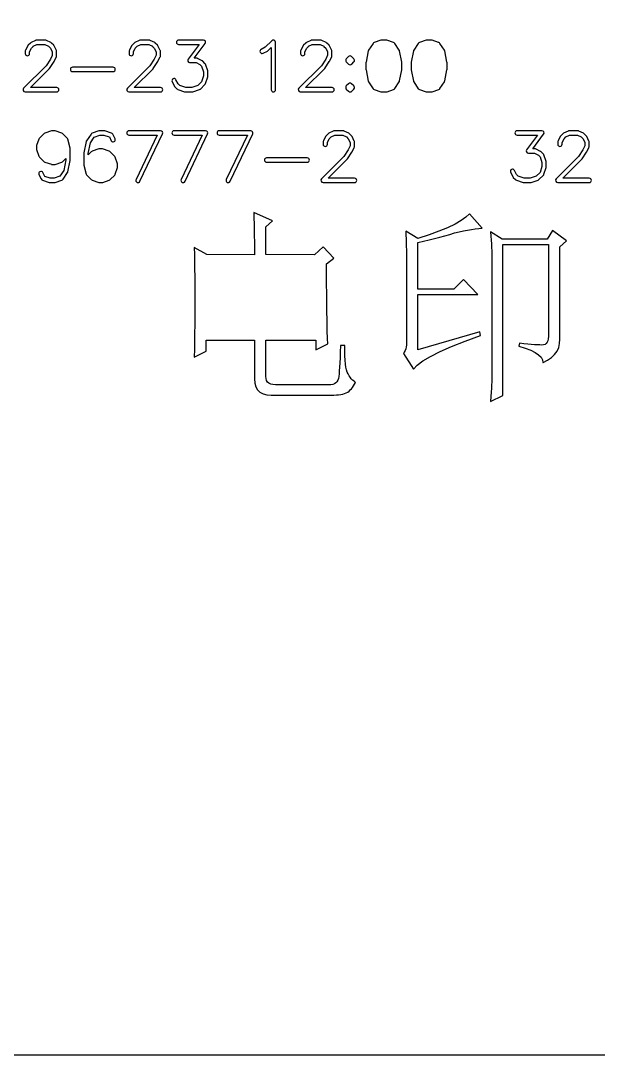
# Model space of a CAD drawing. Extents: x -190 to 190, y -140 to 140.
# Drawn here: x -22.4 to 17.6, y -140 to -68.4 of the extents above; entities that cross this region are included whole.
import ezdxf

# ---------------------------------------------------------------- set-up
doc = ezdxf.new("R2010")
doc.units = 0
doc.header["$MEASUREMENT"] = 0
doc.layers.get('0').update_dxf_attribs({"linetype": 'CONTINUOUS'})

msp = doc.modelspace()

# ---------------------------------------------------------------- linework, layer by layer
for points in [[(-189.999004, 135.00001, -0.414214), (-184.999004, 140), (-184.999004, 140), (185.000996, 140), (185.000996, 140, -0.414214), (190.000996, 135.00001), (190.000996, 135.00001), (190.000996, -135.00001), (190.000996, -135.00001, -0.414214), (185.000996, -140), (185.000996, -140), (-184.999004, -140), (-184.999004, -140, -0.414214), (-189.999004, -135.00001), (-189.999004, -135.00001), (-189.999004, 135.00001)], [(-20.584001, -69.797998, 0.116431), (-20.650999, -69.781997), (-20.650999, -69.781997), (-21.275999, -69.781997), (-21.275999, -69.781997, 0.116438), (-21.343, -69.797998), (-21.343, -69.797998), (-21.645, -69.95), (-21.645, -69.95), (-21.647, -69.950996), (-21.647, -69.950996, 0.095639), (-21.694001, -69.982998), (-21.694001, -69.982998), (-21.843999, -70.132002), (-21.843999, -70.132002), (-21.845, -70.133003), (-21.845, -70.133003, 0.09486), (-21.879001, -70.178003), (-21.879001, -70.178003), (-22.027998, -70.476001), (-22.027998, -70.476001), (-22.027998, -70.477002), (-22.027998, -70.477002, 0.141461), (-22.050999, -70.556997), (-22.050999, -70.556997), (-22.050999, -70.713999), (-22.050999, -70.713999, 1), (-21.750999, -70.713999), (-21.750999, -70.713999), (-21.750999, -70.592002), (-21.750999, -70.592002), (-21.75, -70.591001), (-21.75, -70.591001), (-21.621001, -70.332998), (-21.621001, -70.332998), (-21.62, -70.331997), (-21.62, -70.331997), (-21.499001, -70.211997), (-21.499001, -70.211997), (-21.497, -70.211001), (-21.497, -70.211001), (-21.241001, -70.082002), (-21.241001, -70.082002), (-20.686001, -70.082002), (-20.686001, -70.082002), (-20.429, -70.211001), (-20.429, -70.211001), (-20.427, -70.211997), (-20.427, -70.211997), (-20.305, -70.334004), (-20.305, -70.334004), (-20.177, -70.589995), (-20.177, -70.589995), (-20.175999, -70.591001), (-20.175999, -70.591001), (-20.175999, -70.835), (-20.175999, -70.835), (-20.308999, -71.101001), (-20.308999, -71.101001), (-20.308999, -71.102002), (-20.308999, -71.102002), (-20.610999, -71.553999), (-20.610999, -71.553999), (-20.610999, -71.555005), (-20.610999, -71.555005), (-22.163, -73.108003), (-22.163, -73.108003, 0.668179), (-22.057, -73.363999), (-22.057, -73.363999), (-19.87, -73.363999), (-19.87, -73.363999, 1), (-19.87, -73.063999), (-19.87, -73.063999), (-21.695, -73.063999), (-21.695, -73.063999), (-20.389, -71.756997), (-20.389, -71.756997), (-20.387999, -71.755996), (-20.387999, -71.755996, 0.047492), (-20.369999, -71.733994), (-20.369999, -71.733994), (-20.057001, -71.264995), (-20.057001, -71.264995), (-20.057001, -71.263999), (-20.057001, -71.263999, 0.029247), (-20.048, -71.248999), (-20.048, -71.248999), (-19.892, -70.937002), (-19.892, -70.937002, 0.116444), (-19.876, -70.869995), (-19.876, -70.869995), (-19.876, -70.556997), (-19.876, -70.556997, 0.116422), (-19.892, -70.490005), (-19.892, -70.490005), (-20.048, -70.178003), (-20.048, -70.178003, 0.080616), (-20.076, -70.138999), (-20.076, -70.138999), (-20.232, -69.982998), (-20.232, -69.982998, 0.08061), (-20.271, -69.955), (-20.271, -69.955), (-20.584001, -69.797998)], [(-13.396, -69.797998, 0.116434), (-13.462999, -69.781997), (-13.462999, -69.781997), (-14.088, -69.781997), (-14.088, -69.781997, 0.116434), (-14.155, -69.797998), (-14.155, -69.797998), (-14.457999, -69.95), (-14.457999, -69.95), (-14.46, -69.950996), (-14.46, -69.950996, 0.095637), (-14.507001, -69.982998), (-14.507001, -69.982998), (-14.657, -70.133003), (-14.657, -70.133003, 0.09486), (-14.691, -70.178003), (-14.691, -70.178003), (-14.84, -70.476001), (-14.84, -70.476001), (-14.84, -70.477002), (-14.84, -70.477002, 0.141458), (-14.863, -70.556997), (-14.863, -70.556997), (-14.863, -70.713999), (-14.863, -70.713999, 1), (-14.562999, -70.713999), (-14.562999, -70.713999), (-14.562999, -70.592002), (-14.562999, -70.592002), (-14.562, -70.591001), (-14.562, -70.591001), (-14.433, -70.332998), (-14.433, -70.332998), (-14.312, -70.211997), (-14.312, -70.211997), (-14.31, -70.211001), (-14.31, -70.211001), (-14.053, -70.082002), (-14.053, -70.082002), (-13.497999, -70.082002), (-13.497999, -70.082002), (-13.242, -70.211001), (-13.242, -70.211001), (-13.24, -70.211997), (-13.24, -70.211997), (-13.117999, -70.334004), (-13.117999, -70.334004), (-12.989, -70.591001), (-12.989, -70.591001), (-12.988, -70.592002), (-12.988, -70.592002), (-12.988, -70.834004), (-12.988, -70.834004), (-13.122, -71.101001), (-13.122, -71.101001), (-13.122, -71.102002), (-13.122, -71.102002), (-13.422999, -71.553999), (-13.422999, -71.553999), (-13.422999, -71.555005), (-13.422999, -71.555005), (-14.976001, -73.108003), (-14.976001, -73.108003, 0.668179), (-14.87, -73.363999), (-14.87, -73.363999), (-12.682001, -73.363999), (-12.682001, -73.363999, 1), (-12.682001, -73.063999), (-12.682001, -73.063999), (-14.507999, -73.063999), (-14.507999, -73.063999), (-13.201, -71.756997), (-13.201, -71.756997, 0.049856), (-13.182001, -71.733994), (-13.182001, -71.733994), (-12.87, -71.264995), (-12.87, -71.264995), (-12.87, -71.263999), (-12.87, -71.263999, 0.029246), (-12.861001, -71.248999), (-12.861001, -71.248999), (-12.707, -70.942998), (-12.707, -70.942998), (-12.706, -70.942002), (-12.706, -70.942002, 0.1255), (-12.687999, -70.869995), (-12.687999, -70.869995), (-12.687999, -70.556997), (-12.687999, -70.556997, 0.116422), (-12.704, -70.490005), (-12.704, -70.490005), (-12.861001, -70.178003), (-12.861001, -70.178003, 0.080617), (-12.889, -70.138999), (-12.889, -70.138999), (-13.045, -69.982998), (-13.045, -69.982998, 0.08061), (-13.084, -69.955), (-13.084, -69.955), (-13.396, -69.797998)], [(-9.593, -70.022002, 0.618043), (-9.713, -69.781997), (-9.713, -69.781997), (-11.432001, -69.781997), (-11.432001, -69.781997, 1), (-11.432001, -70.082002), (-11.432001, -70.082002), (-10.013, -70.082002), (-10.013, -70.082002), (-10.771, -71.092002), (-10.771, -71.092002, 0.579443), (-10.668, -71.331001), (-10.668, -71.331001), (-10.651, -71.332002), (-10.651, -71.332002), (-10.217, -71.332002), (-10.217, -71.332002), (-9.961, -71.461001), (-9.961, -71.461001), (-9.959, -71.461997), (-9.959, -71.461997), (-9.845, -71.575), (-9.845, -71.575), (-9.844, -71.576001), (-9.844, -71.576001), (-9.708, -71.985), (-9.708, -71.985), (-9.707, -71.985996), (-9.707, -71.985996), (-9.707, -72.251997), (-9.707, -72.251997), (-9.843, -72.662002), (-9.843, -72.662002), (-9.843, -72.663003), (-9.843, -72.663003), (-10.106, -72.925), (-10.106, -72.925), (-10.107, -72.926001), (-10.107, -72.926001), (-10.519, -73.063999), (-10.519, -73.063999), (-10.939, -73.063999), (-10.939, -73.063999), (-11.351, -72.926001), (-11.351, -72.926001), (-11.466, -72.811001), (-11.466, -72.811001), (-11.466, -72.81), (-11.466, -72.81), (-11.611, -72.521997), (-11.611, -72.521997, 0.999956), (-11.879, -72.655996), (-11.879, -72.655996), (-11.725, -72.962998), (-11.725, -72.962998), (-11.724, -72.963999), (-11.724, -72.963999, 0.088129), (-11.694, -73.007002), (-11.694, -73.007002), (-11.545, -73.156001), (-11.545, -73.156001, 0.132102), (-11.48, -73.198994), (-11.48, -73.198994), (-11.02, -73.352998), (-11.02, -73.352998), (-11.017001, -73.353999), (-11.017001, -73.353999, 0.092297), (-10.963, -73.363999), (-10.963, -73.363999), (-10.495, -73.363999), (-10.495, -73.363999), (-10.479, -73.362998), (-10.479, -73.362998, 0.054804), (-10.447001, -73.356001), (-10.447001, -73.356001), (-9.978, -73.198994), (-9.978, -73.198994, 0.115359), (-9.92, -73.163003), (-9.92, -73.163003), (-9.607, -72.851001), (-9.607, -72.851001), (-9.606, -72.849995), (-9.606, -72.849995, 0.114574), (-9.571, -72.792002), (-9.571, -72.792002), (-9.417999, -72.332002), (-9.417999, -72.332002), (-9.417, -72.330996), (-9.417, -72.330996, 0.09386), (-9.407, -72.275996), (-9.407, -72.275996), (-9.407, -71.964004), (-9.407, -71.964004, 0.080094), (-9.415, -71.916997), (-9.415, -71.916997), (-9.569, -71.452998), (-9.569, -71.452998), (-9.569, -71.451997), (-9.569, -71.451997, 0.124441), (-9.607, -71.388999), (-9.607, -71.388999), (-9.764, -71.232998), (-9.764, -71.232998, 0.080612), (-9.803, -71.205), (-9.803, -71.205), (-10.115001, -71.047998), (-10.115001, -71.047998, 0.116433), (-10.182, -71.032002), (-10.182, -71.032002), (-10.351, -71.032002), (-10.351, -71.032002), (-9.593, -70.022002)], [(-4.72, -69.931997, 0.668186), (-4.976, -69.826001), (-4.976, -69.826001), (-5.426, -70.276997), (-5.426, -70.276997), (-5.427, -70.277998), (-5.427, -70.277998), (-5.718, -70.422998), (-5.718, -70.422998, 0.999998), (-5.584, -70.690996), (-5.584, -70.690996), (-5.271, -70.534995), (-5.271, -70.534995, 0.094851), (-5.226, -70.501001), (-5.226, -70.501001), (-5.021, -70.295996), (-5.021, -70.295996), (-5.02, -70.295996), (-5.02, -70.295996), (-5.02, -73.214004), (-5.02, -73.214004, 1), (-4.72, -73.214004), (-4.72, -73.214004), (-4.72, -69.931997)], [(-1.521, -69.797998, 0.116435), (-1.588, -69.781997), (-1.588, -69.781997), (-2.213, -69.781997), (-2.213, -69.781997, 0.116435), (-2.28, -69.797998), (-2.28, -69.797998), (-2.583, -69.95), (-2.583, -69.95), (-2.585, -69.950996), (-2.585, -69.950996, 0.095637), (-2.632, -69.982998), (-2.632, -69.982998), (-2.782, -70.133003), (-2.782, -70.133003, 0.094859), (-2.816, -70.178003), (-2.816, -70.178003), (-2.965, -70.476001), (-2.965, -70.476001), (-2.965, -70.477002), (-2.965, -70.477002, 0.141458), (-2.988, -70.556997), (-2.988, -70.556997), (-2.988, -70.713999), (-2.988, -70.713999, 1), (-2.688, -70.713999), (-2.688, -70.713999), (-2.688, -70.592002), (-2.688, -70.592002), (-2.687, -70.591001), (-2.687, -70.591001), (-2.558, -70.332998), (-2.558, -70.332998), (-2.437, -70.211997), (-2.437, -70.211997), (-2.435, -70.211001), (-2.435, -70.211001), (-2.178, -70.082002), (-2.178, -70.082002), (-1.623, -70.082002), (-1.623, -70.082002), (-1.367, -70.211001), (-1.367, -70.211001), (-1.365, -70.211997), (-1.365, -70.211997), (-1.243, -70.334004), (-1.243, -70.334004), (-1.114, -70.591001), (-1.114, -70.591001), (-1.113, -70.592002), (-1.113, -70.592002), (-1.113, -70.834004), (-1.113, -70.834004), (-1.247, -71.101001), (-1.247, -71.101001), (-1.247, -71.102002), (-1.247, -71.102002), (-1.548, -71.553999), (-1.548, -71.553999), (-1.548, -71.555005), (-1.548, -71.555005), (-3.101, -73.108003), (-3.101, -73.108003, 0.630166), (-3.011, -73.362998), (-3.011, -73.362998), (-2.995, -73.363999), (-2.995, -73.363999), (-0.807, -73.363999), (-0.807, -73.363999, 1), (-0.807, -73.063999), (-0.807, -73.063999), (-2.633, -73.063999), (-2.633, -73.063999), (-1.326, -71.756997), (-1.326, -71.756997, 0.049857), (-1.307, -71.733994), (-1.307, -71.733994), (-0.995, -71.264995), (-0.995, -71.264995), (-0.995, -71.263999), (-0.995, -71.263999, 0.029247), (-0.986, -71.248999), (-0.986, -71.248999), (-0.832, -70.942998), (-0.832, -70.942998), (-0.831, -70.942002), (-0.831, -70.942002, 0.125501), (-0.813, -70.869995), (-0.813, -70.869995), (-0.813, -70.556997), (-0.813, -70.556997, 0.116422), (-0.829, -70.490005), (-0.829, -70.490005), (-0.986, -70.178003), (-0.986, -70.178003, 0.080617), (-1.014, -70.138999), (-1.014, -70.138999), (-1.17, -69.982998), (-1.17, -69.982998, 0.08061), (-1.209, -69.955), (-1.209, -69.955), (-1.521, -69.797998)], [(2.991, -69.79, 0.081675), (2.943, -69.781997), (2.943, -69.781997), (2.63, -69.781997), (2.63, -69.781997, 0.081675), (2.582, -69.79), (2.582, -69.79), (2.114, -69.946997), (2.114, -69.946997, 0.16617), (2.037, -70.005996), (2.037, -70.005996), (1.724, -70.473999), (1.724, -70.473999, 0.101772), (1.701, -70.529995), (1.701, -70.529995), (1.701, -70.531001), (1.701, -70.531001), (1.546, -71.31), (1.546, -71.31, 0.048724), (1.543, -71.338994), (1.543, -71.338994), (1.543, -71.806997), (1.543, -71.806997, 0.053645), (1.546, -71.838999), (1.546, -71.838999), (1.547, -71.840005), (1.547, -71.840005), (1.702, -72.617998), (1.702, -72.617998, 0.096751), (1.724, -72.670996), (1.724, -72.670996), (1.724, -72.672002), (1.724, -72.672002), (2.037, -73.140005), (2.037, -73.140005, 0.160753), (2.111, -73.197998), (2.111, -73.197998), (2.114, -73.198994), (2.114, -73.198994), (2.582, -73.356001), (2.582, -73.356001, 0.081675), (2.63, -73.363999), (2.63, -73.363999), (2.943, -73.363999), (2.943, -73.363999, 0.092296), (2.997, -73.353999), (2.997, -73.353999), (3, -73.352998), (3, -73.352998), (3.46, -73.198994), (3.46, -73.198994, 0.166164), (3.537, -73.140005), (3.537, -73.140005), (3.538, -73.138999), (3.538, -73.138999), (3.849, -72.672002), (3.849, -72.672002, 0.118701), (3.873, -72.605996), (3.873, -72.605996), (3.874, -72.605), (3.874, -72.605), (4.027, -71.836001), (4.027, -71.836001, 0.063772), (4.03, -71.797998), (4.03, -71.797998), (4.03, -71.338994), (4.03, -71.338994, 0.067381), (4.025, -71.299004), (4.025, -71.299004), (4.025, -71.298003), (4.025, -71.298003), (3.871, -70.528003), (3.871, -70.528003, 0.100503), (3.848, -70.472998), (3.848, -70.472998), (3.848, -70.472002), (3.848, -70.472002), (3.537, -70.005996), (3.537, -70.005996, 0.182452), (3.451, -69.944004), (3.451, -69.944004), (3.448, -69.943003), (3.448, -69.943003), (2.991, -69.79)], [(6.116, -69.79, 0.081675), (6.068, -69.781997), (6.068, -69.781997), (5.755, -69.781997), (5.755, -69.781997, 0.050373), (5.725, -69.785), (5.725, -69.785), (5.721, -69.785996), (5.721, -69.785996, 0.024299), (5.707, -69.79), (5.707, -69.79), (5.239, -69.946997), (5.239, -69.946997, 0.16617), (5.162, -70.005996), (5.162, -70.005996), (4.849, -70.473999), (4.849, -70.473999, 0.101772), (4.826, -70.529995), (4.826, -70.529995), (4.826, -70.531001), (4.826, -70.531001), (4.671, -71.31), (4.671, -71.31, 0.048724), (4.668, -71.338994), (4.668, -71.338994), (4.668, -71.806997), (4.668, -71.806997, 0.053645), (4.671, -71.838999), (4.671, -71.838999), (4.672, -71.840005), (4.672, -71.840005), (4.827, -72.617998), (4.827, -72.617998, 0.096751), (4.849, -72.670996), (4.849, -72.670996), (4.849, -72.672002), (4.849, -72.672002), (5.162, -73.140005), (5.162, -73.140005, 0.166165), (5.239, -73.198994), (5.239, -73.198994), (5.707, -73.356001), (5.707, -73.356001, 0.054805), (5.739, -73.362998), (5.739, -73.362998), (5.755, -73.363999), (5.755, -73.363999), (6.068, -73.363999), (6.068, -73.363999, 0.092297), (6.122, -73.353999), (6.122, -73.353999), (6.125, -73.352998), (6.125, -73.352998), (6.585, -73.198994), (6.585, -73.198994, 0.166165), (6.662, -73.140005), (6.662, -73.140005), (6.663, -73.138999), (6.663, -73.138999), (6.974, -72.672002), (6.974, -72.672002, 0.118701), (6.998, -72.605996), (6.998, -72.605996), (6.999, -72.605), (6.999, -72.605), (7.152, -71.836001), (7.152, -71.836001, 0.04874), (7.155, -71.806997), (7.155, -71.806997), (7.155, -71.338994), (7.155, -71.338994, 0.067381), (7.15, -71.299004), (7.15, -71.299004), (7.15, -71.298003), (7.15, -71.298003), (6.996, -70.528003), (6.996, -70.528003, 0.100503), (6.973, -70.472998), (6.973, -70.472998), (6.973, -70.472002), (6.973, -70.472002), (6.662, -70.005996), (6.662, -70.005996, 0.182453), (6.576, -69.944004), (6.576, -69.944004), (6.573, -69.943003), (6.573, -69.943003), (6.116, -69.79)], [(0.549, -70.92, 0.414224), (0.337, -70.92), (0.337, -70.92), (0.181, -71.075996), (0.181, -71.075996, 0.411455), (0.18, -71.286997), (0.18, -71.286997), (0.181, -71.287998), (0.181, -71.287998), (0.337, -71.445005), (0.337, -71.445005, 0.433642), (0.556, -71.437998), (0.556, -71.437998), (0.557, -71.437002), (0.557, -71.437002), (0.705, -71.287998), (0.705, -71.287998, 0.433655), (0.698, -71.069004), (0.698, -71.069004), (0.549, -70.92)], [(-15.962999, -71.957002, 1), (-15.962999, -71.657002), (-15.962999, -71.657002), (-18.776, -71.657002), (-18.776, -71.657002, 1), (-18.776, -71.957002), (-18.776, -71.957002), (-15.962999, -71.957002)], [(0.549, -72.794995, 0.414197), (0.337, -72.794995), (0.337, -72.794995), (0.181, -72.950996), (0.181, -72.950996, 0.414223), (0.181, -73.163003), (0.181, -73.163003), (0.337, -73.32), (0.337, -73.32, 0.433677), (0.556, -73.312998), (0.556, -73.312998), (0.557, -73.311997), (0.557, -73.311997), (0.705, -73.163003), (0.705, -73.163003, 0.433668), (0.698, -72.943999), (0.698, -72.943999), (0.549, -72.794995)], [(-19.977999, -76.059995, 0.081673), (-20.026, -76.052002), (-20.026, -76.052002), (-20.182001, -76.052002), (-20.182001, -76.052002, 0.081673), (-20.230001, -76.059995), (-20.230001, -76.059995), (-20.69, -76.213999), (-20.69, -76.213999), (-20.693, -76.215), (-20.693, -76.215, 0.126062), (-20.757, -76.252998), (-20.757, -76.252998), (-21.063, -76.558999), (-21.063, -76.558999, 0.129713), (-21.105, -76.622998), (-21.105, -76.622998), (-21.259001, -77.082002), (-21.259001, -77.082002), (-21.259001, -77.082998), (-21.259001, -77.082998, 0.097608), (-21.27, -77.140005), (-21.27, -77.140005), (-21.27, -77.285996), (-21.27, -77.285996, 0.098458), (-21.262, -77.343999), (-21.262, -77.343999), (-21.108, -77.805), (-21.108, -77.805), (-21.107, -77.806001), (-21.107, -77.806001, 0.127695), (-21.068999, -77.871001), (-21.068999, -77.871001), (-20.764001, -78.176001), (-20.764001, -78.176001, 0.132104), (-20.698999, -78.218994), (-20.698999, -78.218994), (-20.238999, -78.372998), (-20.238999, -78.372998), (-20.236001, -78.373999), (-20.236001, -78.373999, 0.092297), (-20.182001, -78.383999), (-20.182001, -78.383999), (-20.026, -78.383999), (-20.026, -78.383999), (-20.01, -78.382998), (-20.01, -78.382998, 0.054806), (-19.977999, -78.376001), (-19.977999, -78.376001), (-19.509, -78.218994), (-19.509, -78.218994), (-19.506, -78.217998), (-19.506, -78.217998, 0.110022), (-19.451, -78.183003), (-19.451, -78.183003), (-19.238999, -77.970996), (-19.238999, -77.970996), (-19.238, -77.970996), (-19.238, -77.970996), (-19.238, -78.06), (-19.238, -78.06), (-19.385999, -78.799004), (-19.385999, -78.799004), (-19.385999, -78.8), (-19.385999, -78.8), (-19.653, -79.2), (-19.653, -79.2), (-19.653, -79.200996), (-19.653, -79.200996), (-20.05, -79.333999), (-20.05, -79.333999), (-20.314, -79.333999), (-20.314, -79.333999), (-20.698999, -79.205), (-20.698999, -79.205), (-20.701001, -79.203999), (-20.701001, -79.203999), (-20.828999, -78.947998), (-20.828999, -78.947998, 0.999989), (-21.097, -79.081997), (-21.097, -79.081997), (-20.947, -79.382002), (-20.947, -79.382002), (-20.946001, -79.383003), (-20.946001, -79.383003, 0.218857), (-20.855, -79.469004), (-20.855, -79.469004), (-20.395, -79.622998), (-20.395, -79.622998), (-20.392001, -79.623999), (-20.392001, -79.623999, 0.092294), (-20.338, -79.634004), (-20.338, -79.634004), (-20.026, -79.634004), (-20.026, -79.634004, 0.081673), (-19.977999, -79.626001), (-19.977999, -79.626001), (-19.509, -79.469004), (-19.509, -79.469004), (-19.506, -79.467998), (-19.506, -79.467998, 0.160759), (-19.432001, -79.41), (-19.432001, -79.41), (-19.12, -78.942002), (-19.12, -78.942002, 0.096511), (-19.098, -78.888999), (-19.098, -78.888999), (-18.941, -78.106997), (-18.941, -78.106997, 0.050364), (-18.937999, -78.077002), (-18.937999, -78.077002), (-18.937999, -77.295996), (-18.937999, -77.295996, 0.00999), (-18.937999, -77.29), (-18.937999, -77.29), (-18.937999, -77.288999), (-18.937999, -77.288999, 0.071528), (-18.946, -77.247002), (-18.946, -77.247002), (-18.946, -77.246001), (-18.946, -77.246001), (-19.099, -76.636001), (-19.099, -76.636001), (-19.099, -76.635005), (-19.099, -76.635005, 0.136771), (-19.138999, -76.564995), (-19.138999, -76.564995), (-19.451, -76.252998), (-19.451, -76.252998, 0.115366), (-19.509, -76.217002), (-19.509, -76.217002), (-19.977999, -76.059995)], [(-16.54, -76.059995, 0.081673), (-16.588, -76.052002), (-16.588, -76.052002), (-16.901, -76.052002), (-16.901, -76.052002, 0.081673), (-16.949, -76.059995), (-16.949, -76.059995), (-17.418, -76.217002), (-17.418, -76.217002, 0.166172), (-17.495001, -76.275996), (-17.495001, -76.275996), (-17.807, -76.743999), (-17.807, -76.743999, 0.101772), (-17.829999, -76.799995), (-17.829999, -76.799995), (-17.829999, -76.801001), (-17.829999, -76.801001), (-17.984999, -77.579995), (-17.984999, -77.579995, 0.048748), (-17.988, -77.609004), (-17.988, -77.609004), (-17.988, -78.386001), (-17.988, -78.386001, 0.067214), (-17.983999, -78.426006), (-17.983999, -78.426006), (-17.828, -79.051001), (-17.828, -79.051001, 0.14513), (-17.785, -79.125), (-17.785, -79.125), (-17.782999, -79.126001), (-17.782999, -79.126001), (-17.476, -79.433003), (-17.476, -79.433003, 0.115364), (-17.418, -79.469004), (-17.418, -79.469004), (-16.949, -79.626001), (-16.949, -79.626001, 0.054804), (-16.917, -79.632998), (-16.917, -79.632998), (-16.901, -79.634004), (-16.901, -79.634004), (-16.744999, -79.634004), (-16.744999, -79.634004, 0.092292), (-16.691, -79.623999), (-16.691, -79.623999), (-16.688, -79.622998), (-16.688, -79.622998), (-16.227999, -79.469004), (-16.227999, -79.469004, 0.132111), (-16.163, -79.425996), (-16.163, -79.425996), (-16.162001, -79.425), (-16.162001, -79.425), (-15.857, -79.121001), (-15.857, -79.121001, 0.140058), (-15.817, -79.048999), (-15.817, -79.048999), (-15.816, -79.047998), (-15.816, -79.047998), (-15.665, -78.593003), (-15.665, -78.593003, 0.086797), (-15.657001, -78.542002), (-15.657001, -78.542002), (-15.657001, -78.39), (-15.657001, -78.39, 0.101347), (-15.668999, -78.331001), (-15.668999, -78.331001), (-15.668999, -78.330005), (-15.668999, -78.330005), (-15.821001, -77.873999), (-15.821001, -77.873999, 0.119362), (-15.858, -77.813999), (-15.858, -77.813999), (-15.859, -77.812998), (-15.859, -77.812998), (-16.170001, -77.503003), (-16.170001, -77.503003, 0.12606), (-16.233999, -77.465), (-16.233999, -77.465), (-16.237, -77.463999), (-16.237, -77.463999), (-16.697001, -77.310005), (-16.697001, -77.310005, 0.081675), (-16.744999, -77.302002), (-16.744999, -77.302002), (-16.901, -77.302002), (-16.901, -77.302002, 0.081679), (-16.949, -77.310005), (-16.949, -77.310005), (-17.418, -77.467002), (-17.418, -77.467002, 0.115364), (-17.476, -77.503003), (-17.476, -77.503003), (-17.687001, -77.713994), (-17.687001, -77.713994), (-17.688, -77.713994), (-17.688, -77.713994), (-17.688, -77.620996), (-17.688, -77.620996), (-17.687001, -77.62), (-17.687001, -77.62), (-17.541001, -76.885996), (-17.541001, -76.885996), (-17.54, -76.885), (-17.54, -76.885), (-17.274, -76.485), (-17.274, -76.485), (-17.270999, -76.484004), (-17.270999, -76.484004), (-16.877, -76.352002), (-16.877, -76.352002), (-16.612001, -76.352002), (-16.612001, -76.352002), (-16.227999, -76.481001), (-16.227999, -76.481001), (-16.226, -76.481997), (-16.226, -76.481997), (-16.097, -76.737998), (-16.097, -76.737998, 0.999987), (-15.829, -76.603999), (-15.829, -76.603999), (-15.986, -76.292002), (-15.986, -76.292002, 0.203313), (-16.075, -76.215996), (-16.075, -76.215996), (-16.078, -76.215), (-16.078, -76.215), (-16.54, -76.059995)], [(-12.55, -76.273999, 0.569298), (-12.682001, -76.052002), (-12.682001, -76.052002), (-14.87, -76.052002), (-14.87, -76.052002, 1), (-14.87, -76.352002), (-14.87, -76.352002), (-12.919, -76.352002), (-12.919, -76.352002), (-14.38, -79.42), (-14.38, -79.42, 0.999985), (-14.11, -79.548003), (-14.11, -79.548003), (-12.551, -76.275), (-12.551, -76.275), (-12.55, -76.273999)], [(-9.425, -76.273999, 0.569298), (-9.557, -76.052002), (-9.557, -76.052002), (-11.745, -76.052002), (-11.745, -76.052002, 1), (-11.745, -76.352002), (-11.745, -76.352002), (-9.794, -76.352002), (-9.794, -76.352002), (-11.255, -79.42), (-11.255, -79.42, 0.999985), (-10.985, -79.548003), (-10.985, -79.548003), (-9.426, -76.275), (-9.426, -76.275), (-9.425, -76.273999)], [(-6.3, -76.273999, 0.569298), (-6.432, -76.052002), (-6.432, -76.052002), (-8.619999, -76.052002), (-8.619999, -76.052002, 1), (-8.619999, -76.352002), (-8.619999, -76.352002), (-6.669, -76.352002), (-6.669, -76.352002), (-8.13, -79.42), (-8.13, -79.42, 0.999985), (-7.86, -79.548003), (-7.86, -79.548003), (-6.301, -76.275), (-6.301, -76.275), (-6.3, -76.273999)], [(0.041, -76.067998, 0.116435), (-0.026, -76.052002), (-0.026, -76.052002), (-0.651, -76.052002), (-0.651, -76.052002, 0.116435), (-0.718, -76.067998), (-0.718, -76.067998), (-1.02, -76.22), (-1.02, -76.22), (-1.022, -76.220996), (-1.022, -76.220996, 0.095639), (-1.069, -76.252998), (-1.069, -76.252998), (-1.219, -76.402002), (-1.219, -76.402002), (-1.22, -76.402998), (-1.22, -76.402998, 0.094867), (-1.254, -76.448003), (-1.254, -76.448003), (-1.403, -76.746001), (-1.403, -76.746001), (-1.403, -76.747002), (-1.403, -76.747002, 0.141458), (-1.426, -76.826997), (-1.426, -76.826997), (-1.426, -76.984004), (-1.426, -76.984004, 1), (-1.126, -76.984004), (-1.126, -76.984004), (-1.126, -76.862002), (-1.126, -76.862002), (-1.125, -76.861001), (-1.125, -76.861001), (-0.996, -76.603003), (-0.996, -76.603003), (-0.995, -76.601997), (-0.995, -76.601997), (-0.874, -76.481997), (-0.874, -76.481997), (-0.872, -76.481001), (-0.872, -76.481001), (-0.616, -76.352002), (-0.616, -76.352002), (-0.061, -76.352002), (-0.061, -76.352002), (0.196, -76.481001), (0.196, -76.481001), (0.198, -76.481997), (0.198, -76.481997), (0.32, -76.603999), (0.32, -76.603999), (0.448, -76.860005), (0.448, -76.860005), (0.449, -76.861001), (0.449, -76.861001), (0.449, -77.105), (0.449, -77.105), (0.316, -77.371001), (0.316, -77.371001), (0.316, -77.372002), (0.316, -77.372002), (0.014, -77.823994), (0.014, -77.823994), (0.014, -77.825), (0.014, -77.825), (-1.538, -79.378003), (-1.538, -79.378003, 0.668172), (-1.432, -79.634004), (-1.432, -79.634004), (0.755, -79.634004), (0.755, -79.634004, 1), (0.755, -79.333999), (0.755, -79.333999), (-1.07, -79.333999), (-1.07, -79.333999), (0.236, -78.027002), (0.236, -78.027002, 0.04985), (0.255, -78.004004), (0.255, -78.004004), (0.568, -77.535005), (0.568, -77.535005, 0.030647), (0.577, -77.518999), (0.577, -77.518999), (0.733, -77.206997), (0.733, -77.206997, 0.116422), (0.749, -77.140005), (0.749, -77.140005), (0.749, -76.826997), (0.749, -76.826997, 0.11643), (0.733, -76.76), (0.733, -76.76), (0.577, -76.448003), (0.577, -76.448003, 0.080619), (0.549, -76.408999), (0.549, -76.408999), (0.393, -76.252998), (0.393, -76.252998, 0.080612), (0.354, -76.225), (0.354, -76.225), (0.041, -76.067998)], [(13.844, -76.292002, 0.618043), (13.724, -76.052002), (13.724, -76.052002), (12.005, -76.052002), (12.005, -76.052002, 1), (12.005, -76.352002), (12.005, -76.352002), (13.424, -76.352002), (13.424, -76.352002), (12.667001, -77.362002), (12.667001, -77.362002, 0.618025), (12.787001, -77.601997), (12.787001, -77.601997), (13.22, -77.601997), (13.22, -77.601997), (13.477001, -77.730996), (13.477001, -77.730996), (13.479, -77.731997), (13.479, -77.731997), (13.593, -77.845996), (13.593, -77.845996), (13.728999, -78.255), (13.728999, -78.255), (13.73, -78.255996), (13.73, -78.255996), (13.73, -78.521997), (13.73, -78.521997), (13.594, -78.932002), (13.594, -78.932002), (13.594, -78.933003), (13.594, -78.933003), (13.331, -79.196001), (13.331, -79.196001), (12.919, -79.333999), (12.919, -79.333999), (12.497999, -79.333999), (12.497999, -79.333999), (12.086, -79.196001), (12.086, -79.196001), (11.972, -79.081997), (11.972, -79.081997), (11.972, -79.081001), (11.972, -79.081001), (11.827001, -78.791997), (11.827001, -78.791997, 0.999989), (11.559, -78.925996), (11.559, -78.925996), (11.709, -79.226001), (11.709, -79.226001), (11.71, -79.227002), (11.71, -79.227002, 0.100943), (11.742999, -79.277002), (11.742999, -79.277002), (11.892001, -79.425996), (11.892001, -79.425996, 0.132111), (11.957, -79.469004), (11.957, -79.469004), (12.417, -79.622998), (12.417, -79.622998), (12.42, -79.623999), (12.42, -79.623999, 0.092292), (12.473999, -79.634004), (12.473999, -79.634004), (12.942999, -79.634004), (12.942999, -79.634004, 0.081673), (12.991, -79.626001), (12.991, -79.626001), (13.46, -79.469004), (13.46, -79.469004), (13.462999, -79.467998), (13.462999, -79.467998, 0.110023), (13.518, -79.433003), (13.518, -79.433003), (13.831, -79.120005), (13.831, -79.120005, 0.114584), (13.866, -79.062002), (13.866, -79.062002), (14.019, -78.602002), (14.019, -78.602002), (14.02, -78.601001), (14.02, -78.601001, 0.09386), (14.03, -78.546001), (14.03, -78.546001), (14.03, -78.234004), (14.03, -78.234004, 0.080093), (14.022001, -78.186997), (14.022001, -78.186997), (13.868, -77.722998), (13.868, -77.722998), (13.868, -77.721997), (13.868, -77.721997, 0.124431), (13.83, -77.659004), (13.83, -77.659004), (13.674, -77.503003), (13.674, -77.503003, 0.080618), (13.635, -77.474995), (13.635, -77.474995), (13.322001, -77.317998), (13.322001, -77.317998, 0.116436), (13.255, -77.302002), (13.255, -77.302002), (13.087, -77.302002), (13.087, -77.302002), (13.844, -76.292002)], [(16.291, -76.067998, 0.116434), (16.224, -76.052002), (16.224, -76.052002), (15.599, -76.052002), (15.599, -76.052002, 0.116436), (15.532, -76.067998), (15.532, -76.067998), (15.23, -76.22), (15.23, -76.22), (15.227999, -76.220996), (15.227999, -76.220996, 0.095638), (15.181, -76.252998), (15.181, -76.252998), (15.031, -76.402002), (15.031, -76.402002), (15.03, -76.402998), (15.03, -76.402998, 0.094867), (14.996, -76.448003), (14.996, -76.448003), (14.847001, -76.746001), (14.847001, -76.746001), (14.847001, -76.747002), (14.847001, -76.747002, 0.141459), (14.824, -76.826997), (14.824, -76.826997), (14.824, -76.984004), (14.824, -76.984004, 1), (15.124, -76.984004), (15.124, -76.984004), (15.124, -76.862002), (15.124, -76.862002), (15.125, -76.861001), (15.125, -76.861001), (15.254, -76.603003), (15.254, -76.603003), (15.255, -76.601997), (15.255, -76.601997), (15.376, -76.481997), (15.376, -76.481997), (15.378, -76.481001), (15.378, -76.481001), (15.634, -76.352002), (15.634, -76.352002), (16.189, -76.352002), (16.189, -76.352002), (16.446, -76.481001), (16.446, -76.481001), (16.448, -76.481997), (16.448, -76.481997), (16.57, -76.603999), (16.57, -76.603999), (16.697999, -76.860005), (16.697999, -76.860005), (16.698999, -76.861001), (16.698999, -76.861001), (16.698999, -77.105), (16.698999, -77.105), (16.566001, -77.371001), (16.566001, -77.371001), (16.566001, -77.372002), (16.566001, -77.372002), (16.263999, -77.823994), (16.263999, -77.823994), (16.263999, -77.825), (16.263999, -77.825), (14.712001, -79.378003), (14.712001, -79.378003, 0.668174), (14.817999, -79.634004), (14.817999, -79.634004), (17.005, -79.634004), (17.005, -79.634004, 1), (17.005, -79.333999), (17.005, -79.333999), (15.18, -79.333999), (15.18, -79.333999), (16.486, -78.027002), (16.486, -78.027002, 0.049849), (16.504999, -78.004004), (16.504999, -78.004004), (16.818, -77.535005), (16.818, -77.535005, 0.030647), (16.827001, -77.518999), (16.827001, -77.518999), (16.983, -77.206997), (16.983, -77.206997, 0.116422), (16.999, -77.140005), (16.999, -77.140005), (16.999, -76.826997), (16.999, -76.826997, 0.11643), (16.983, -76.76), (16.983, -76.76), (16.827001, -76.448003), (16.827001, -76.448003, 0.08062), (16.798999, -76.408999), (16.798999, -76.408999), (16.643, -76.252998), (16.643, -76.252998, 0.080612), (16.604, -76.225), (16.604, -76.225), (16.291, -76.067998)], [(-2.526, -78.226997, 1), (-2.526, -77.927002), (-2.526, -77.927002), (-5.338, -77.927002), (-5.338, -77.927002, 1), (-5.338, -78.226997), (-5.338, -78.226997), (-2.526, -78.226997)]]:
    msp.add_lwpolyline(points, format="xyb")
for points in [[(-6.223, -81.704995), (-6.212, -82.090996), (-6.212, -82.090996), (-6.202, -82.487002), (-6.202, -82.487002), (-6.195, -82.893994), (-6.195, -82.893994), (-6.189, -83.31), (-6.189, -83.31), (-6.184, -83.737002), (-6.184, -83.737002), (-6.182, -84.174004), (-6.182, -84.174004), (-6.182, -84.622002), (-6.182, -84.622002), (-9.475, -84.620996), (-9.475, -84.620996), (-10.347999, -84.122002), (-10.347999, -84.122002), (-10.337, -84.605), (-10.337, -84.605), (-10.327001, -85.100996), (-10.327001, -85.100996), (-10.32, -85.610996), (-10.32, -85.610996), (-10.314, -86.135), (-10.314, -86.135), (-10.308999, -86.672998), (-10.308999, -86.672998), (-10.307, -87.224004), (-10.307, -87.224004), (-10.306, -87.787998), (-10.306, -87.787998), (-10.307, -88.357998), (-10.307, -88.357998), (-10.308999, -88.923994), (-10.308999, -88.923994), (-10.314, -89.487002), (-10.314, -89.487002), (-10.32, -90.047002), (-10.32, -90.047002), (-10.327001, -90.602998), (-10.327001, -90.602998), (-10.337, -91.155996), (-10.337, -91.155996), (-10.347999, -91.703994), (-10.347999, -91.703994), (-10.346, -91.703994), (-10.346, -91.703994), (-9.514999, -91.287998), (-9.514999, -91.287998), (-9.514, -90.537998), (-9.514, -90.537998), (-6.182, -90.537998), (-6.182, -90.537998), (-6.181, -93.204004), (-6.181, -93.204004), (-6.158, -93.502002), (-6.158, -93.502002), (-6.087, -93.754004), (-6.087, -93.754004), (-5.968, -93.960996), (-5.968, -93.960996), (-5.801, -94.122002), (-5.801, -94.122002), (-5.587, -94.237002), (-5.587, -94.237002), (-5.325, -94.307002), (-5.325, -94.307002), (-5.015, -94.33), (-5.015, -94.33), (-0.682, -94.33), (-0.682, -94.33), (-0.509, -94.325996), (-0.509, -94.325996), (-0.349, -94.313008), (-0.349, -94.313008), (-0.2, -94.292002), (-0.2, -94.292002), (-0.063, -94.261992), (-0.063, -94.261992), (0.062, -94.223994), (0.062, -94.223994), (0.175, -94.177002), (0.175, -94.177002), (0.276, -94.122002), (0.276, -94.122002), (0.369, -94.057002), (0.369, -94.057002), (0.457, -93.981992), (0.457, -93.981992), (0.539, -93.897002), (0.539, -93.897002), (0.616, -93.802002), (0.616, -93.802002), (0.689, -93.695996), (0.689, -93.695996), (0.756, -93.580996), (0.756, -93.580996), (0.816, -93.452998), (0.816, -93.452998), (0.715, -93.378994), (0.715, -93.378994), (0.618, -93.295), (0.618, -93.295), (0.528, -93.202002), (0.528, -93.202002), (0.445, -93.101006), (0.445, -93.101006), (0.368, -92.992002), (0.368, -92.992002), (0.299, -92.872998), (0.299, -92.872998), (0.235, -92.745996), (0.235, -92.745996), (0.19, -92.596006), (0.19, -92.596006), (0.154, -92.41), (0.154, -92.41), (0.123, -92.185), (0.123, -92.185), (0.1, -91.923994), (0.1, -91.923994), (0.083, -91.624004), (0.083, -91.624004), (0.072, -91.287002), (0.072, -91.287002), (0.068, -90.912998), (0.068, -90.912998), (-0.223, -90.912998), (-0.223, -90.912998), (-0.223, -90.913994), (-0.223, -90.913994), (-0.235, -91.355), (-0.235, -91.355), (-0.25, -91.75), (-0.25, -91.75), (-0.266, -92.1), (-0.266, -92.1), (-0.284, -92.402998), (-0.284, -92.402998), (-0.303, -92.660996), (-0.303, -92.660996), (-0.325, -92.872998), (-0.325, -92.872998), (-0.348, -93.037998), (-0.348, -93.037998), (-0.37, -93.184004), (-0.37, -93.184004), (-0.41, -93.307998), (-0.41, -93.307998), (-0.469, -93.411992), (-0.469, -93.411992), (-0.547, -93.495), (-0.547, -93.495), (-0.643, -93.557002), (-0.643, -93.557002), (-0.758, -93.6), (-0.758, -93.6), (-0.89, -93.622002), (-0.89, -93.622002), (-4.723, -93.622002), (-4.723, -93.622002), (-4.901, -93.61), (-4.901, -93.61), (-5.05, -93.572998), (-5.05, -93.572998), (-5.174, -93.514004), (-5.174, -93.514004), (-5.268, -93.429004), (-5.268, -93.429004), (-5.336, -93.322002), (-5.336, -93.322002), (-5.377, -93.191992), (-5.377, -93.191992), (-5.389, -93.037998), (-5.389, -93.037998), (-5.389, -90.537998), (-5.389, -90.537998), (-1.932, -90.537998), (-1.932, -90.537998), (-1.931, -91.204004), (-1.931, -91.204004), (-1.929, -91.204004), (-1.929, -91.204004), (-1.1, -90.788994), (-1.1, -90.788994), (-1.1, -90.787998), (-1.1, -90.787998), (-1.12, -90.41), (-1.12, -90.41), (-1.138, -89.893994), (-1.138, -89.893994), (-1.154, -89.24), (-1.154, -89.24), (-1.166, -88.448008), (-1.166, -88.448008), (-1.174, -87.518994), (-1.174, -87.518994), (-1.179, -86.452002), (-1.179, -86.452002), (-1.181, -85.247998), (-1.181, -85.247998), (-0.684, -84.873994), (-0.684, -84.873994), (-1.431, -84.08), (-1.431, -84.08), (-2.015, -84.622002), (-2.015, -84.622002), (-5.389, -84.620996), (-5.389, -84.620996), (-5.389, -82.705996), (-5.389, -82.705996), (-4.935, -82.287002), (-4.935, -82.287002), (-6.223, -81.704995)], [(8.715, -81.788003), (8.468, -82.027002), (8.468, -82.027002), (8.133, -82.267998), (8.133, -82.267998), (7.71, -82.51), (7.71, -82.51), (7.198, -82.754004), (7.198, -82.754004), (6.597, -83), (6.597, -83), (5.909, -83.247998), (5.909, -83.247998), (5.132, -83.497002), (5.132, -83.497002), (4.298, -82.997002), (4.298, -82.997002), (4.309, -83.27), (4.309, -83.27), (4.319, -83.517002), (4.319, -83.517002), (4.326, -83.738994), (4.326, -83.738994), (4.332, -83.935), (4.332, -83.935), (4.336, -84.105996), (4.336, -84.105996), (4.339, -84.252002), (4.339, -84.252002), (4.34, -84.372002), (4.34, -84.372002), (4.34, -90.58), (4.34, -90.58), (4.346, -90.731006), (4.346, -90.731006), (4.34, -90.873008), (4.34, -90.873008), (4.322, -91.006006), (4.322, -91.006006), (4.292, -91.131006), (4.292, -91.131006), (4.251, -91.247998), (4.251, -91.247998), (4.197, -91.356006), (4.197, -91.356006), (4.131, -91.455), (4.131, -91.455), (4.84, -92.537998), (4.84, -92.537998), (5.097, -92.265996), (5.097, -92.265996), (5.489, -91.973994), (5.489, -91.973994), (6.016, -91.660996), (6.016, -91.660996), (6.677, -91.326992), (6.677, -91.326992), (7.472, -90.974004), (7.472, -90.974004), (8.401, -90.6), (8.401, -90.6), (9.464999, -90.205), (9.464999, -90.205), (9.423, -89.955996), (9.423, -89.955996), (9.42, -89.955996), (9.42, -89.955996), (5.135, -91.204004), (5.135, -91.204004), (5.132, -91.204004), (5.132, -91.204004), (5.132, -87.372002), (5.132, -87.372002), (9.297999, -87.372002), (9.297999, -87.372002), (8.298, -86.33), (8.298, -86.33), (7.632, -86.997002), (7.632, -86.997002), (5.132, -86.997002), (5.132, -86.997002), (5.132, -83.787998), (5.132, -83.787998), (5.53, -83.692998), (5.53, -83.692998), (5.917, -83.597998), (5.917, -83.597998), (6.292, -83.502998), (6.292, -83.502998), (6.655, -83.407002), (6.655, -83.407002), (7.006, -83.312002), (7.006, -83.312002), (7.346, -83.217002), (7.346, -83.217002), (7.673, -83.122002), (7.673, -83.122002), (7.988, -83.042998), (7.988, -83.042998), (8.289, -82.975), (8.289, -82.975), (8.576, -82.918008), (8.576, -82.918008), (8.85, -82.87), (8.85, -82.87), (9.11, -82.832998), (9.11, -82.832998), (9.357, -82.805), (9.357, -82.805), (9.59, -82.787998), (9.59, -82.787998), (8.715, -81.788003)], [(14.465, -82.955), (14.09, -83.538008), (14.09, -83.538008), (10.965, -83.538008), (10.965, -83.538008), (10.173, -83.037998), (10.173, -83.037998), (10.195, -83.338994), (10.195, -83.338994), (10.214, -83.62), (10.214, -83.62), (10.229, -83.882998), (10.229, -83.882998), (10.241, -84.127002), (10.241, -84.127002), (10.25, -84.352002), (10.25, -84.352002), (10.255, -84.559004), (10.255, -84.559004), (10.257, -84.747002), (10.257, -84.747002), (10.257, -93.162998), (10.257, -93.162998), (10.255, -93.277998), (10.255, -93.277998), (10.25, -93.432002), (10.25, -93.432002), (10.241, -93.625), (10.241, -93.625), (10.229, -93.857002), (10.229, -93.857002), (10.214, -94.127998), (10.214, -94.127998), (10.195, -94.439004), (10.195, -94.439004), (10.173, -94.787002), (10.173, -94.787002), (10.175, -94.787002), (10.175, -94.787002), (11.007, -94.371992), (11.007, -94.371992), (11.007, -83.912998), (11.007, -83.912998), (14.173, -83.912998), (14.173, -83.912998), (14.173, -90.287998), (14.173, -90.287998), (14.164, -90.442998), (14.164, -90.442998), (14.136, -90.573994), (14.136, -90.573994), (14.089, -90.681006), (14.089, -90.681006), (14.024, -90.765), (14.024, -90.765), (13.939, -90.824004), (13.939, -90.824004), (13.836, -90.86), (13.836, -90.86), (13.715, -90.872002), (13.715, -90.872002), (13.571, -90.869004), (13.571, -90.869004), (13.402, -90.860996), (13.402, -90.860996), (13.207, -90.848994), (13.207, -90.848994), (12.987, -90.830996), (12.987, -90.830996), (12.741001, -90.807998), (12.741001, -90.807998), (12.47, -90.78), (12.47, -90.78), (12.172999, -90.747002), (12.172999, -90.747002), (12.132001, -90.955), (12.132001, -90.955), (12.574, -91.09), (12.574, -91.09), (12.947999, -91.233994), (12.947999, -91.233994), (13.254, -91.385996), (13.254, -91.385996), (13.492001, -91.547002), (13.492001, -91.547002), (13.662001, -91.715996), (13.662001, -91.715996), (13.763999, -91.894004), (13.763999, -91.894004), (13.798, -92.078994), (13.798, -92.078994), (13.8, -92.078994), (13.8, -92.078994), (14.118, -91.923994), (14.118, -91.923994), (14.387001, -91.742998), (14.387001, -91.742998), (14.604, -91.537002), (14.604, -91.537002), (14.771, -91.303994), (14.771, -91.303994), (14.887, -91.046992), (14.887, -91.046992), (14.951, -90.764004), (14.951, -90.764004), (14.965, -90.455), (14.965, -90.455), (14.965, -84.08), (14.965, -84.08), (15.422999, -83.662998), (15.422999, -83.662998), (14.465, -82.955)]]:
    msp.add_lwpolyline(points)

doc.saveas('drawing.dxf')
